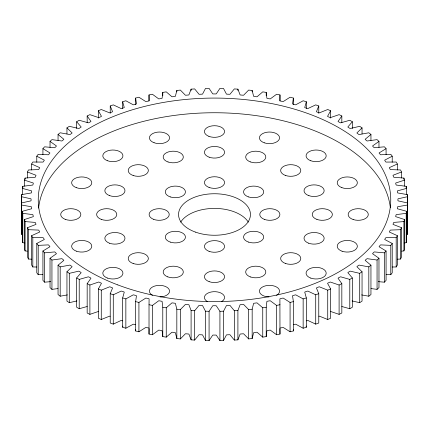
<?xml version="1.0" encoding="UTF-8"?>
<svg xmlns="http://www.w3.org/2000/svg" width="429" height="429" viewBox="0 0 429 429"><rect width="100%" height="100%" fill="white"/><g stroke="black" fill="none" stroke-linecap="round" stroke-linejoin="round"><path stroke-width="0.64" d="M149.072 329.161L149.019 334.062L152.413 334.749L158.312 330.41A0.702 0.408 0 0 1 159.191 330.148L161.674 330.587A0.702 0.408 0 0 1 162.141 331.097L162.779 336.599L166.254 337.135L171.573 332.555A0.702 0.408 0 0 1 172.42 332.25L174.946 332.582A0.702 0.408 0 0 1 175.482 333.07L176.828 338.529L180.362 338.915L185.076 334.116A0.702 0.408 0 0 1 185.88 333.778L188.444 333.998A0.702 0.408 0 0 1 189.039 334.459L191.093 339.848L194.664 340.079L198.74 335.092A0.702 0.408 0 0 1 199.501 334.717L202.086 334.829A0.702 0.408 0 0 1 202.74 335.264L205.48 340.546L209.079 340.626L212.494 335.478A0.702 0.408 0 0 1 213.202 335.07L215.798 335.07A0.702 0.408 0 0 1 216.506 335.478L219.921 340.626L223.52 340.546L226.26 335.264A0.702 0.408 0 0 1 226.914 334.829L229.499 334.717A0.702 0.408 0 0 1 230.26 335.092L234.336 340.079L237.907 339.848L239.961 334.459A0.702 0.408 0 0 1 240.556 333.998L243.12 333.778A0.702 0.408 0 0 1 243.924 334.116L248.638 338.915L252.172 338.529L253.518 333.07A0.702 0.408 0 0 1 254.054 332.582L256.58 332.25A0.702 0.408 0 0 1 257.427 332.555L262.746 337.135L266.221 336.599L266.859 331.097A0.702 0.408 0 0 1 267.326 330.587L269.809 330.148A0.702 0.408 0 0 1 270.688 330.41L276.587 334.749L279.981 334.062L279.928 329.161M149.136 328.341A0.702 0.408 0 0 0 148.691 328.024L146.278 327.477A0.702 0.408 0 0 0 145.361 327.702L138.921 331.778L135.623 330.947L135.623 301.608L136.417 296.112A0.702 0.408 0 0 0 136.084 295.57L133.746 294.921A0.702 0.408 0 0 0 132.802 295.109L125.853 298.89L122.673 297.919L124.169 292.476A0.702 0.408 0 0 0 123.906 291.918L121.659 291.173A0.702 0.408 0 0 0 120.699 291.318L113.277 294.787L110.232 293.683L112.43 288.32A0.702 0.408 0 0 0 112.242 287.752L110.097 286.91A0.702 0.408 0 0 0 109.116 287.017L101.271 290.16L98.375 288.926L101.265 283.666A0.702 0.408 0 0 0 101.147 283.097L99.12 282.164A0.702 0.408 0 0 0 98.128 282.223L89.897 285.017L87.167 283.666L90.728 278.55A0.702 0.408 0 0 0 90.685 277.971L88.787 276.952A0.702 0.408 0 0 0 87.789 276.973L79.215 279.402L76.673 277.938L80.883 272.989A0.702 0.408 0 0 0 80.92 272.415L79.156 271.316A0.702 0.408 0 0 0 78.158 271.289L69.294 273.348L66.951 271.772L71.788 267.02A0.702 0.408 0 0 0 71.895 266.447L70.281 265.278A0.702 0.408 0 0 0 69.289 265.208L60.183 266.876L58.049 265.202L63.492 260.671A0.702 0.408 0 0 0 63.674 260.108L62.21 258.869A0.702 0.408 0 0 0 61.234 258.762L51.941 260.028L50.027 258.269L56.038 253.989A0.702 0.408 0 0 0 56.296 253.432L54.998 252.134A0.702 0.408 0 0 0 54.033 251.984L44.6 252.847L42.921 251.013L49.474 247.002A0.702 0.408 0 0 0 49.796 246.455L48.67 245.104A0.702 0.408 0 0 0 47.732 244.916L38.213 245.372L36.776 243.468L43.828 239.747A0.702 0.408 0 0 0 44.225 239.221L43.275 237.827A0.702 0.408 0 0 0 42.364 237.591L32.813 237.634L31.623 235.677L39.141 232.271A0.702 0.408 0 0 0 39.602 231.762L38.835 230.33A0.702 0.408 0 0 0 37.956 230.062L28.427 229.692L27.499 227.686L35.43 224.614A0.702 0.408 0 0 0 35.956 224.126L35.382 222.667A0.702 0.408 0 0 0 34.54 222.356L25.086 221.578L24.415 219.541L32.722 216.822A0.702 0.408 0 0 0 33.312 216.355L32.926 214.875A0.702 0.408 0 0 0 32.127 214.532L22.796 213.347L22.394 211.282L31.033 208.928A0.702 0.408 0 0 0 31.682 208.494L31.483 206.998A0.702 0.408 0 0 0 30.732 206.622L21.584 205.041L21.45 202.965L30.368 200.987A0.702 0.408 0 0 0 31.07 200.579L31.07 199.083A0.702 0.408 0 0 0 30.368 198.675L21.45 196.702L21.584 194.627L30.732 193.039A0.702 0.408 0 0 0 31.483 192.664L31.682 191.168A0.702 0.408 0 0 0 31.033 190.733L22.394 188.379L22.796 186.315L32.127 185.13A0.702 0.408 0 0 0 32.926 184.786L33.312 183.306A0.702 0.408 0 0 0 32.722 182.84L24.415 180.121L25.086 178.083L34.54 177.306A0.702 0.408 0 0 0 35.382 176.995L35.956 175.536A0.702 0.408 0 0 0 35.43 175.048L27.499 171.975L28.427 169.97L37.956 169.605A0.702 0.408 0 0 0 38.835 169.332L39.602 167.9A0.702 0.408 0 0 0 39.141 167.39L31.623 163.985L32.813 162.028L42.364 162.071A0.702 0.408 0 0 0 43.275 161.84L44.225 160.446A0.702 0.408 0 0 0 43.828 159.915L36.776 156.199L38.213 154.295L47.732 154.751A0.702 0.408 0 0 0 48.67 154.558L49.796 153.207A0.702 0.408 0 0 0 49.474 152.665L42.921 148.648L44.6 146.815L54.033 147.678A0.702 0.408 0 0 0 54.998 147.528L56.296 146.23A0.702 0.408 0 0 0 56.038 145.672L50.027 141.393L51.941 139.634L61.234 140.905A0.702 0.408 0 0 0 62.21 140.792L63.674 139.554A0.702 0.408 0 0 0 63.492 138.991L58.049 134.459L60.183 132.786L69.289 134.454A0.702 0.408 0 0 0 70.281 134.39L71.895 133.215A0.702 0.408 0 0 0 71.788 132.647L66.951 127.89L69.294 126.319L78.158 128.373A0.702 0.408 0 0 0 79.156 128.346L80.92 127.252A0.702 0.408 0 0 0 80.883 126.673L76.673 121.729L79.215 120.259L87.789 122.689A0.702 0.408 0 0 0 88.787 122.71L90.685 121.691A0.702 0.408 0 0 0 90.728 121.112L87.167 115.996L89.897 114.645L98.128 117.439A0.702 0.408 0 0 0 99.12 117.503L101.147 116.565A0.702 0.408 0 0 0 101.265 115.996L98.375 110.741L101.271 109.508L109.116 112.65A0.702 0.408 0 0 0 110.097 112.752L112.242 111.91A0.702 0.408 0 0 0 112.43 111.342L110.232 105.979L113.277 104.874L120.699 108.344A0.702 0.408 0 0 0 121.659 108.494L123.906 107.743A0.702 0.408 0 0 0 124.169 107.186L122.673 101.743L125.853 100.772L132.802 104.553A0.702 0.408 0 0 0 133.746 104.74L136.084 104.091A0.702 0.408 0 0 0 136.417 103.55L135.623 98.053L138.921 97.222L145.361 101.298A0.702 0.408 0 0 0 146.278 101.523L148.691 100.976A0.702 0.408 0 0 0 149.094 100.45L149.019 94.938L152.413 94.251L158.312 98.59A0.702 0.408 0 0 0 159.191 98.852L161.674 98.413A0.702 0.408 0 0 0 162.141 97.903L162.779 92.401L166.254 91.865L171.573 96.445A0.702 0.408 0 0 0 172.42 96.75L174.946 96.418A0.702 0.408 0 0 0 175.482 95.93L176.828 90.471L180.362 90.085L185.076 94.884A0.702 0.408 0 0 0 185.88 95.222L188.444 95.002A0.702 0.408 0 0 0 189.039 94.541L191.093 89.152L194.664 88.921L198.74 93.908A0.702 0.408 0 0 0 199.501 94.283L202.086 94.171A0.702 0.408 0 0 0 202.74 93.737L205.48 88.454L209.079 88.374L212.494 93.522A0.702 0.408 0 0 0 213.202 93.93L215.798 93.93A0.702 0.408 0 0 0 216.506 93.522L219.921 88.374L223.52 88.454L226.26 93.737A0.702 0.408 0 0 0 226.914 94.171L229.499 94.283A0.702 0.408 0 0 0 230.26 93.908L234.336 88.921L237.907 89.152L239.961 94.541A0.702 0.408 0 0 0 240.556 95.002L243.12 95.222A0.702 0.408 0 0 0 243.924 94.884L248.638 90.085L252.172 90.471L253.518 95.93A0.702 0.408 0 0 0 254.054 96.418L256.58 96.75A0.702 0.408 0 0 0 257.427 96.445L262.746 91.865L266.221 92.401L266.859 97.903A0.702 0.408 0 0 0 267.326 98.413L269.809 98.852A0.702 0.408 0 0 0 270.688 98.59L276.587 94.251L279.981 94.938L279.906 100.45A0.702 0.408 0 0 0 280.309 100.976L282.722 101.523A0.702 0.408 0 0 0 283.639 101.298L290.079 97.222L293.377 98.053L293.377 104.719M135.623 330.947L135.682 329.708M293.377 98.053L292.583 103.55A0.702 0.408 0 0 0 292.916 104.091L295.254 104.74A0.702 0.408 0 0 0 296.198 104.553L303.147 100.772L306.327 101.743L306.327 108.408M21.45 226.035L21.584 223.959M406.408 234.588L407.416 234.373L407.55 232.298L407.416 194.627L398.268 193.039A0.702 0.408 0 0 1 397.517 192.664L397.318 191.168A0.702 0.408 0 0 1 397.967 190.733L406.606 188.379L406.204 186.315L396.873 185.13A0.702 0.408 0 0 1 396.074 184.786L395.688 183.306A0.702 0.408 0 0 1 396.278 182.84L404.585 180.121L403.914 178.083L394.46 177.306A0.702 0.408 0 0 1 393.618 176.995L393.044 175.536A0.702 0.408 0 0 1 393.57 175.048L401.501 171.975L400.573 169.97L391.044 169.605A0.702 0.408 0 0 1 390.165 169.332L389.398 167.9A0.702 0.408 0 0 1 389.859 167.39L397.377 163.985L396.187 162.028L386.636 162.071A0.702 0.408 0 0 1 385.725 161.84L384.775 160.446A0.702 0.408 0 0 1 385.172 159.915L392.224 156.199L390.787 154.295L381.268 154.751A0.702 0.408 0 0 1 380.33 154.558L379.204 153.207A0.702 0.408 0 0 1 379.526 152.665L386.079 148.648L384.4 146.815L374.967 147.678A0.702 0.408 0 0 1 374.002 147.528L372.704 146.23A0.702 0.408 0 0 1 372.962 145.672L378.973 141.393L377.059 139.634L367.766 140.905A0.702 0.408 0 0 1 366.79 140.792L365.326 139.554A0.702 0.408 0 0 1 365.508 138.991L370.951 134.459L368.817 132.786L359.711 134.454A0.702 0.408 0 0 1 358.719 134.39L357.105 133.215A0.702 0.408 0 0 1 357.212 132.647L362.049 127.89L359.706 126.319L350.842 128.373A0.702 0.408 0 0 1 349.844 128.346L348.08 127.252A0.702 0.408 0 0 1 348.117 126.673L352.327 121.729L349.785 120.259L341.211 122.689A0.702 0.408 0 0 1 340.213 122.71L338.315 121.691A0.702 0.408 0 0 1 338.272 121.112L341.833 115.996L339.103 114.645L330.872 117.439A0.702 0.408 0 0 1 329.88 117.503L327.853 116.565A0.702 0.408 0 0 1 327.735 115.996L330.625 110.741L327.729 109.508L319.884 112.65A0.702 0.408 0 0 1 318.903 112.752L316.758 111.91A0.702 0.408 0 0 1 316.57 111.342L318.768 105.979L315.723 104.874L308.301 108.344A0.702 0.408 0 0 1 307.341 108.494L305.094 107.743A0.702 0.408 0 0 1 304.831 107.186L306.327 101.743M279.981 334.062L279.906 299.211A0.702 0.408 0 0 1 280.309 298.686L282.722 298.139A0.702 0.408 0 0 1 283.639 298.37L290.079 302.44L293.377 301.608L292.583 296.112A0.702 0.408 0 0 1 292.916 295.57L295.254 294.921A0.702 0.408 0 0 1 296.198 295.109L303.147 298.89L306.327 297.919L304.831 292.476A0.702 0.408 0 0 1 305.094 291.918L307.341 291.173A0.702 0.408 0 0 1 308.301 291.318L315.723 294.787L318.768 293.683L316.57 288.32A0.702 0.408 0 0 1 316.758 287.752L318.903 286.91A0.702 0.408 0 0 1 319.884 287.017L327.729 290.16L330.625 288.926L327.735 283.666A0.702 0.408 0 0 1 327.853 283.097L329.88 282.164A0.702 0.408 0 0 1 330.872 282.223L339.103 285.017L341.833 283.666L338.272 278.55A0.702 0.408 0 0 1 338.315 277.971L340.213 276.952A0.702 0.408 0 0 1 341.211 276.973L349.785 279.402L352.327 277.938L348.117 272.989A0.702 0.408 0 0 1 348.08 272.415L349.844 271.316A0.702 0.408 0 0 1 350.842 271.289L359.706 273.348L362.049 271.772L357.212 267.02A0.702 0.408 0 0 1 357.105 266.447L358.719 265.278A0.702 0.408 0 0 1 359.711 265.208L368.817 266.876L370.951 265.202L365.508 260.671A0.702 0.408 0 0 1 365.326 260.108L366.79 258.869A0.702 0.408 0 0 1 367.766 258.762L377.059 260.028L378.973 258.269L372.962 253.989A0.702 0.408 0 0 1 372.704 253.432L374.002 252.134A0.702 0.408 0 0 1 374.967 251.984L384.4 252.847L386.079 251.013L379.526 247.002A0.702 0.408 0 0 1 379.204 246.455L380.33 245.104A0.702 0.408 0 0 1 381.268 244.916L390.787 245.372L392.224 243.468L385.172 239.747A0.702 0.408 0 0 1 384.775 239.221L385.725 237.827A0.702 0.408 0 0 1 386.636 237.591L396.187 237.634L397.377 235.677L389.859 232.271A0.702 0.408 0 0 1 389.398 231.762L390.165 230.33A0.702 0.408 0 0 1 391.044 230.062L400.573 229.692L401.501 227.686L393.57 224.614A0.702 0.408 0 0 1 393.044 224.126L393.618 222.667A0.702 0.408 0 0 1 394.46 222.356L403.914 221.578L404.585 219.541L396.278 216.822A0.702 0.408 0 0 1 395.688 216.355L396.074 214.875A0.702 0.408 0 0 1 396.873 214.532L406.204 213.347L406.606 211.282L397.967 208.928A0.702 0.408 0 0 1 397.318 208.494L397.517 206.998A0.702 0.408 0 0 1 398.268 206.622L407.416 205.041L407.55 202.965L398.632 200.987A0.702 0.408 0 0 1 397.93 200.579L397.93 199.083A0.702 0.408 0 0 1 398.632 198.675L407.55 196.702M135.5 324.748L133.746 324.26A0.702 0.408 0 0 0 132.802 324.447L125.853 328.228L122.673 327.257L122.887 326.029M404.139 243.018L406.204 242.685L406.606 240.621L406.606 211.282M266.221 336.599L266.221 307.261L266.859 301.759A0.702 0.408 0 0 1 267.326 301.249L269.809 300.809A0.702 0.408 0 0 1 270.688 301.078L276.587 305.41L279.981 304.729M401.817 251.158L403.914 250.917L404.585 248.879L404.585 219.541M252.172 338.529L252.172 309.191L253.518 303.732A0.702 0.408 0 0 1 254.054 303.244L256.58 302.912A0.702 0.408 0 0 1 257.427 303.217L262.746 307.797L266.221 307.261M397.211 259.218L400.573 259.03L401.501 257.025L401.501 227.686M237.907 339.848L237.907 310.51L239.961 305.126A0.702 0.408 0 0 1 240.556 304.665L243.12 304.44A0.702 0.408 0 0 1 243.924 304.778L248.638 309.577L248.638 338.915M392.197 267.004L396.187 266.972L397.377 265.015L397.377 235.677M223.52 340.546L223.52 311.213L226.26 305.931A0.702 0.408 0 0 1 226.914 305.496L229.499 305.384A0.702 0.408 0 0 1 230.26 305.754L234.336 310.741L234.336 340.079M386.186 274.533L390.787 274.705L392.224 272.801L392.224 243.468M209.079 340.626L209.079 311.288L212.494 306.14A0.702 0.408 0 0 1 213.202 305.732L215.798 305.732A0.702 0.408 0 0 1 216.506 306.14L219.921 311.288L219.921 340.626M378.287 281.655L384.4 282.185L386.079 280.351L386.079 251.013M194.664 340.079L194.664 310.741L198.74 305.754A0.702 0.408 0 0 1 199.501 305.384L202.086 305.496A0.702 0.408 0 0 1 202.74 305.931L205.48 311.213L205.48 340.546M371.031 288.578L377.059 289.366L378.973 287.607L378.973 258.269M180.362 338.915L180.362 309.577L185.076 304.778A0.702 0.408 0 0 1 185.88 304.44L188.444 304.665A0.702 0.408 0 0 1 189.039 305.126L191.093 310.51L191.093 339.848M361.626 294.916L368.817 296.214L370.951 294.541L370.951 265.202M135.623 301.608L138.921 302.44L145.361 298.37A0.702 0.408 0 0 1 146.278 298.139L148.691 298.686A0.702 0.408 0 0 1 149.094 299.211L149.019 304.729L152.413 305.41L158.312 301.078A0.702 0.408 0 0 1 159.191 300.809L161.674 301.249A0.702 0.408 0 0 1 162.141 301.759L162.779 307.261L166.254 307.797L171.573 303.217A0.702 0.408 0 0 1 172.42 302.912L174.946 303.244A0.702 0.408 0 0 1 175.482 303.732L176.828 309.191L176.828 338.529M352.086 300.927L359.706 302.681L362.049 301.11L362.049 271.772M341.811 306.488L349.785 308.741L352.327 307.271L352.327 277.938M330.577 311.438A0.702 0.408 0 0 1 330.872 311.561L339.103 314.355L341.833 313.004L341.833 283.666M318.903 316.248A0.702 0.408 0 0 1 319.884 316.35L327.729 319.492L330.625 318.259L330.625 288.926M110.232 293.683L110.232 323.021L113.277 324.126L120.699 320.656A0.702 0.408 0 0 1 121.659 320.506L122.785 320.881M306.215 320.881L307.341 320.506A0.702 0.408 0 0 1 308.301 320.656L315.723 324.126L318.768 323.021L318.768 293.683M98.375 288.926L98.375 318.259L101.271 319.492L109.116 316.35A0.702 0.408 0 0 1 110.097 316.248M293.5 324.748L295.254 324.26A0.702 0.408 0 0 1 296.198 324.447L303.147 328.228L306.327 327.257L306.327 297.919M87.167 283.666L87.167 313.004L89.897 314.355L98.128 311.561A0.702 0.408 0 0 1 98.423 311.438M87.189 306.488L79.215 308.741L76.673 307.271L76.673 277.938M279.864 328.341A0.702 0.408 0 0 1 280.309 328.024L282.722 327.477A0.702 0.408 0 0 1 283.639 327.702L290.079 331.778L293.377 330.947L293.377 301.608M76.914 300.927L69.294 302.681L66.951 301.11L66.951 271.772M67.374 294.916L60.183 296.214L58.049 294.541L58.049 265.202M57.969 288.578L51.941 289.366L50.027 287.607L50.027 258.269M248.638 309.577L252.172 309.191M50.713 281.655L44.6 282.185L42.921 280.351L42.921 251.013M234.336 310.741L237.907 310.51M42.814 274.533L38.213 274.705L36.776 272.801L36.776 243.468M219.921 311.288L223.52 311.213M36.803 267.004L32.813 266.972L31.623 265.015L31.623 235.677M205.48 311.213L209.079 311.288M31.789 259.218L28.427 259.03L27.499 257.025L27.499 227.686M191.093 310.51L194.664 310.741M176.828 309.191L180.362 309.577M24.415 219.541L24.415 248.879L25.086 250.917L27.183 251.158M22.394 211.282L22.394 240.621L22.796 242.685L24.861 243.018M21.45 196.702L21.45 232.298L21.584 234.373L22.592 234.588M306.113 326.029L306.327 327.257M407.416 223.959L407.55 226.035M293.318 329.708L293.377 330.947M407.416 194.627L407.416 234.373M406.606 188.379L406.606 194.38M406.204 186.315L406.204 188.315M406.204 213.347L406.204 242.685M404.585 180.121L404.585 186.122M403.914 178.083L403.914 179.419M403.914 221.578L403.914 250.917M401.501 171.975L401.501 177.976M400.573 229.692L400.573 259.03M397.377 163.985L397.377 169.986M396.187 237.634L396.187 266.972M392.224 156.199L392.224 162.2M390.787 245.372L390.787 274.705M386.079 148.648L386.079 154.654M384.4 252.847L384.4 282.185M378.973 141.393L378.973 147.394M377.059 260.028L377.059 289.366M370.951 134.459L370.951 140.46M368.817 266.876L368.817 296.214M362.049 127.89L362.049 133.891M359.706 273.348L359.706 302.681M352.327 121.729L352.327 128.394M349.785 279.402L349.785 308.741M341.833 115.996L341.833 122.667M339.103 285.017L339.103 314.355M330.625 110.741L330.625 118.072M327.729 290.16L327.729 319.492M318.768 105.979L318.768 113.31M315.723 294.787L315.723 324.126M303.147 298.89L303.147 328.228M290.079 302.44L290.079 331.778M279.981 94.938L279.981 100.938M276.587 305.41L276.587 334.749M266.221 92.401L266.221 95.737M262.746 307.797L262.746 337.135M252.172 90.471L252.172 91.806M237.907 89.152L237.907 90.487M191.093 89.152L191.093 90.487M176.828 90.471L176.828 91.806M166.254 307.797L166.254 337.135M162.779 92.401L162.779 95.737M162.779 307.261L162.779 336.599M152.413 305.41L152.413 334.749M149.019 94.938L149.019 100.938M149.019 304.729L149.019 334.062M138.921 302.44L138.921 331.778M135.623 98.053L135.623 104.719M125.853 298.89L125.853 328.228M122.673 101.743L122.673 108.408M122.673 297.919L122.673 327.257M113.277 294.787L113.277 324.126M110.232 105.979L110.232 113.31M101.271 290.16L101.271 319.492M98.375 110.741L98.375 118.072M89.897 285.017L89.897 314.355M87.167 115.996L87.167 122.667M79.215 279.402L79.215 308.741M76.673 121.729L76.673 128.394M69.294 273.348L69.294 302.681M66.951 127.89L66.951 133.891M60.183 266.876L60.183 296.214M58.049 134.459L58.049 140.46M51.941 260.028L51.941 289.366M50.027 141.393L50.027 147.394M44.6 252.847L44.6 282.185M42.921 148.648L42.921 154.654M38.213 245.372L38.213 274.705M36.776 156.199L36.776 162.2M32.813 237.634L32.813 266.972M31.623 163.985L31.623 169.986M28.427 229.692L28.427 259.03M27.499 171.975L27.499 177.976M25.086 178.083L25.086 179.419M25.086 221.578L25.086 250.917M24.415 180.121L24.415 186.122M22.796 186.315L22.796 188.315M22.796 213.347L22.796 242.685M22.394 188.379L22.394 194.38M21.584 194.627L21.584 234.373M180.679 222.142A35.945 20.753 0 0 1 214.5 208.414A35.945 20.753 0 0 1 248.321 222.142M38.605 208.081A176.244 101.753 0 0 1 214.001 112.747A176.244 101.753 0 0 1 390.326 207.502M152.499 295.334A10.06 5.808 0 0 1 154.242 286.207A10.06 5.808 0 0 1 169.117 289.452A10.06 5.808 0 0 1 159.974 296.965M207.615 301.71A10.06 5.808 0 0 1 207.314 293.415A10.06 5.808 0 0 1 221.686 293.415A10.06 5.808 0 0 1 221.385 301.71M269.026 296.965A10.06 5.808 0 0 1 259.883 289.452A10.06 5.808 0 0 1 274.758 286.207A10.06 5.808 0 0 1 276.501 295.334M195.56 232.137A35.945 20.753 0 0 0 250.429 215.154A35.945 20.753 0 0 0 197.512 196.209A35.945 20.753 0 0 0 195.56 232.137M248.514 242.09A10.06 5.808 0 0 0 263.685 237.146A10.06 5.808 0 0 0 248.675 232.03A10.06 5.808 0 0 0 248.514 242.09M285.65 263.524A10.06 5.808 0 0 0 300.783 258.531A10.06 5.808 0 0 0 285.73 253.464A10.06 5.808 0 0 0 285.65 263.524M310.827 278.11A10.06 5.808 0 0 0 326.185 273.353A10.06 5.808 0 0 0 311.374 268.055A10.06 5.808 0 0 0 310.827 278.11M264.452 219.407A10.06 5.808 0 0 0 279.885 214.736A10.06 5.808 0 0 0 265.16 209.357A10.06 5.808 0 0 0 264.452 219.407M248.514 196.911A10.06 5.808 0 0 0 263.685 191.967A10.06 5.808 0 0 0 248.675 186.851A10.06 5.808 0 0 0 248.514 196.911M209.116 187.462A10.06 5.808 0 0 0 224.555 182.792A10.06 5.808 0 0 0 209.829 177.408A10.06 5.808 0 0 0 209.116 187.462M170.265 196.911A10.06 5.808 0 0 0 185.435 191.967A10.06 5.808 0 0 0 170.426 186.851A10.06 5.808 0 0 0 170.265 196.911M153.786 219.407A10.06 5.808 0 0 0 169.219 214.736A10.06 5.808 0 0 0 154.494 209.357A10.06 5.808 0 0 0 153.786 219.407M170.265 242.09A10.06 5.808 0 0 0 185.435 237.146A10.06 5.808 0 0 0 170.426 232.03A10.06 5.808 0 0 0 170.265 242.09M209.116 251.356A10.06 5.808 0 0 0 224.555 246.68A10.06 5.808 0 0 0 209.829 241.302A10.06 5.808 0 0 0 209.116 251.356M308.612 243.189A10.06 5.808 0 0 0 324.131 238.615A10.06 5.808 0 0 0 309.513 233.14A10.06 5.808 0 0 0 308.612 243.189M316.951 219.423A10.06 5.808 0 0 0 332.346 214.709A10.06 5.808 0 0 0 317.578 209.368A10.06 5.808 0 0 0 316.951 219.423M308.88 195.656A10.06 5.808 0 0 0 324.147 190.803A10.06 5.808 0 0 0 309.234 185.596A10.06 5.808 0 0 0 308.88 195.656M285.65 175.515A10.06 5.808 0 0 0 300.783 170.522A10.06 5.808 0 0 0 285.73 165.449A10.06 5.808 0 0 0 285.65 175.515M250.279 161.878A10.06 5.808 0 0 0 265.798 157.304A10.06 5.808 0 0 0 251.174 151.834A10.06 5.808 0 0 0 250.279 161.878M209.159 157.191A10.06 5.808 0 0 0 224.555 152.477A10.06 5.808 0 0 0 209.786 147.136A10.06 5.808 0 0 0 209.159 157.191M168.045 161.974A10.06 5.808 0 0 0 183.306 157.121A10.06 5.808 0 0 0 168.399 151.914A10.06 5.808 0 0 0 168.045 161.974M133.21 175.515A10.06 5.808 0 0 0 148.343 170.522A10.06 5.808 0 0 0 133.29 165.449A10.06 5.808 0 0 0 133.21 175.515M109.443 195.56A10.06 5.808 0 0 0 124.962 190.985A10.06 5.808 0 0 0 110.339 185.51A10.06 5.808 0 0 0 109.443 195.56M101.367 219.423A10.06 5.808 0 0 0 116.763 214.709A10.06 5.808 0 0 0 101.995 209.368A10.06 5.808 0 0 0 101.367 219.423M109.711 243.286A10.06 5.808 0 0 0 124.973 238.433A10.06 5.808 0 0 0 110.06 233.226A10.06 5.808 0 0 0 109.711 243.286M133.21 263.524A10.06 5.808 0 0 0 148.343 258.531A10.06 5.808 0 0 0 133.29 253.464A10.06 5.808 0 0 0 133.21 263.524M167.777 276.871A10.06 5.808 0 0 0 183.296 272.297A10.06 5.808 0 0 0 168.677 266.822A10.06 5.808 0 0 0 167.777 276.871M209.159 281.655A10.06 5.808 0 0 0 224.555 276.941A10.06 5.808 0 0 0 209.786 271.6A10.06 5.808 0 0 0 209.159 281.655M250.547 276.968A10.06 5.808 0 0 0 265.808 272.115A10.06 5.808 0 0 0 250.895 266.908A10.06 5.808 0 0 0 250.547 276.968M342.117 251.238A10.06 5.808 0 0 0 357.341 246.343A10.06 5.808 0 0 0 342.39 241.178A10.06 5.808 0 0 0 342.117 251.238M353.19 219.53A10.06 5.808 0 0 0 368.28 214.5A10.06 5.808 0 0 0 353.19 209.47A10.06 5.808 0 0 0 353.19 219.53M341.849 187.634A10.06 5.808 0 0 0 357.33 183.022A10.06 5.808 0 0 0 342.669 177.585A10.06 5.808 0 0 0 341.849 187.634M310.827 160.762A10.06 5.808 0 0 0 326.185 156.011A10.06 5.808 0 0 0 311.374 150.708A10.06 5.808 0 0 0 310.827 160.762M264.334 142.825A10.06 5.808 0 0 0 279.558 137.929A10.06 5.808 0 0 0 264.607 132.765A10.06 5.808 0 0 0 264.334 142.825M208.934 136.363A10.06 5.808 0 0 0 224.539 131.885A10.06 5.808 0 0 0 210.028 126.319A10.06 5.808 0 0 0 208.934 136.363M154.065 142.728A10.06 5.808 0 0 0 169.552 138.111A10.06 5.808 0 0 0 154.885 132.679A10.06 5.808 0 0 0 154.065 142.728M107.572 160.762A10.06 5.808 0 0 0 122.93 156.011A10.06 5.808 0 0 0 108.119 150.708A10.06 5.808 0 0 0 107.572 160.762M76.55 187.73A10.06 5.808 0 0 0 91.779 182.84A10.06 5.808 0 0 0 76.823 177.67A10.06 5.808 0 0 0 76.55 187.73M65.213 219.337A10.06 5.808 0 0 0 80.818 214.865A10.06 5.808 0 0 0 66.307 209.298A10.06 5.808 0 0 0 65.213 219.337M76.282 251.142A10.06 5.808 0 0 0 91.768 246.53A10.06 5.808 0 0 0 77.102 241.093A10.06 5.808 0 0 0 76.282 251.142M107.572 278.11A10.06 5.808 0 0 0 122.93 273.353A10.06 5.808 0 0 0 108.119 268.055A10.06 5.808 0 0 0 107.572 278.11M117.846 284.92A176.244 101.753 0 0 0 390.46 205.614A176.244 101.753 0 0 0 135.194 108.961A176.244 101.753 0 0 0 117.846 284.92"/></g></svg>
